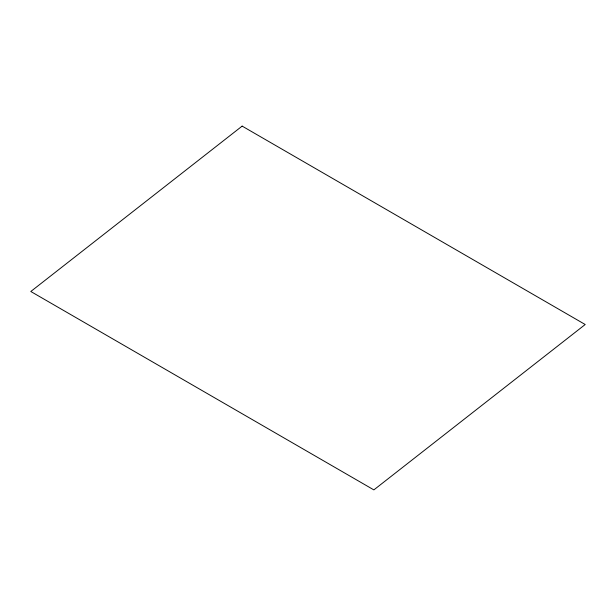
<?xml version="1.0" encoding="UTF-8"?>
<svg xmlns="http://www.w3.org/2000/svg" width="616" height="616" viewBox="0 0 616 616"><rect width="100%" height="100%" fill="white"/><g stroke="black" fill="none" stroke-linecap="round" stroke-linejoin="round"><path stroke-width="0.92" d="M242.142 126.111L30.8 291.491L373.858 489.889L585.2 324.509L242.142 126.111"/></g></svg>
